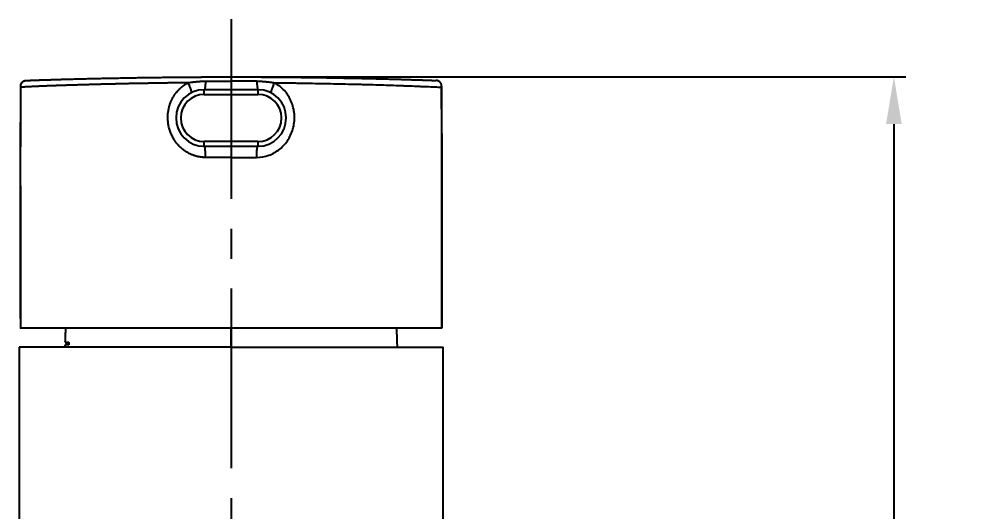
# Model space of a CAD drawing. Extents: x 10319 to 11160, y -16029 to -15435.
# Drawn here: x 10742.3 to 10844.6, y -15656.8 to -15604.5 of the extents above; entities that cross this region are included whole.
import ezdxf

# ---------------------------------------------------------------- set-up
doc = ezdxf.new("R2010")
doc.units = 0
doc.header["$MEASUREMENT"] = 0
doc.linetypes.add('CENTER2', pattern=[28.575, 19.05, -3.175, 3.175, -3.175])
doc.layers.get('0').update_dxf_attribs({"linetype": 'CONTINUOUS'})
doc.layers.get('Defpoints').update_dxf_attribs({"linetype": 'CONTINUOUS'})
doc.layers.add('CENTER', color=1, linetype='CENTER2')
doc.layers.add('DIM_', color=3, linetype='CONTINUOUS', lineweight=9)
doc.styles.get("Standard").update_dxf_attribs({"font": 'Gulim.ttf'})
doc.dimstyles.new('사본(2) STANDARD', dxfattribs={"dimscale": 0, "dimtxt": 5, "dimasz": 5, "dimexe": 1.25, "dimexo": 0.625, "dimgap": 1.5, "dimtad": 3, "dimtih": 1, "dimtoh": 1, "dimdec": 1, "dimzin": 9, "dimdsep": 46, "dimtxsty": 'Standard', "dimcen": 2.5, "dimclrd": 3, "dimclre": 3, "dimclrt": 4, "dimadec": 0, "dimazin": 0, "dimtfac": 1, "dimtdec": 1, "dimtmove": 0, "dimatfit": 3, "dimfxl": 1.25, "dimtfill": 1, "dimtolj": 1, "dimtzin": 0, "dimarcsym": 0})

# ---------------------------------------------------------------- blocks, each defined once
blk = doc.blocks.new('*D115')
at = {"layer": 'Defpoints', "color": 0, "transparency": 16777216}
for p in [(10764.83, -15610.64), (10835.21, -15610.64), (10790.83, -15777.29)]:
    blk.add_point(p, dxfattribs=at)
at = {"layer": 'DIM_', "color": 3, "lineweight": -2, "transparency": 16777216}
for p, q in [((10765.46, -15610.64), (10836.46, -15610.64)), ((10835.21, -15615.64), (10835.21, -15689.89)), ((10835.21, -15772.29), (10835.21, -15698.03)), ((10791.46, -15777.29), (10836.46, -15777.29))]:
    blk.add_line(p, q, dxfattribs=at)
at = {"layer": 'DIM_', "color": 3, "transparency": 16777216}
for points in [[(10834.37, -15615.64), (10836.04, -15615.64), (10835.21, -15610.64)], [(10834.37, -15772.29), (10836.04, -15772.29), (10835.21, -15777.29)]]:
    blk.add_solid(points, dxfattribs=at)
at = {"layer": 'DIM_', "color": 4, "transparency": 16777216, "insert": (10835.21, -15693.96), "char_height": 5, "attachment_point": 5, "bg_fill": 3, "box_fill_scale": 1.25, "bg_fill_color": 256, "bg_fill_true_color": 13158600, "bg_fill_transparency": 0}
blk.add_mtext('\\A1;166.7', dxfattribs=at)

msp = doc.modelspace()

# ---------------------------------------------------------------- linework, layer by layer
at = {"extrusion": (-1, -2.22045e-16, 6.12323e-17)}
for p, q in [((10743.06, -15611.01), (10743.06, -15611.01)), ((10761.98, -15612.49), (10761.98, -15611.99)), ((10761.98, -15617.99), (10761.98, -15617.49)), ((10742.33, -15639.29), (10742.33, -15768.75))]:
    msp.add_line(p, q, dxfattribs=at)
for centre, radius, start, end in [((10761.98, -15614.99), 3, 90, 180), ((10761.98, -15614.99), 2.5, 90, 180), ((10761.98, -15614.99), 3, 180, 270), ((10761.98, -15614.99), 2.5, 180, 270), ((10775.54, -15639.39), 28.36, 175.7274, 178.8354), ((10775.54, -15639.39), 28.36, 179.4001, 180)]:
    msp.add_arc(centre, radius, start, end)
msp.add_ellipse((10775.29, -15639.39), major_axis=(0, -28.36), ratio=0.977268, start_param=4.690659, end_param=4.700358)
for points, knots in [([(10742.48, -15611.61), (10742.48, -15611.61), (10742.48, -15611.6), (10742.48, -15611.59), (10742.48, -15611.57), (10742.48, -15611.56), (10742.48, -15611.55), (10742.49, -15611.54), (10742.49, -15611.52), (10742.49, -15611.51), (10742.49, -15611.5), (10742.49, -15611.49), (10742.5, -15611.48), (10742.5, -15611.46), (10742.5, -15611.45), (10742.51, -15611.44), (10742.51, -15611.43), (10742.51, -15611.41), (10742.52, -15611.4), (10742.52, -15611.39), (10742.53, -15611.38), (10742.53, -15611.36), (10742.54, -15611.35), (10742.55, -15611.34), (10742.55, -15611.33), (10742.56, -15611.32), (10742.56, -15611.31), (10742.57, -15611.29), (10742.58, -15611.28), (10742.59, -15611.27), (10742.59, -15611.26), (10742.6, -15611.25), (10742.61, -15611.24), (10742.62, -15611.23), (10742.63, -15611.22), (10742.64, -15611.21), (10742.65, -15611.2), (10742.66, -15611.19), (10742.67, -15611.18), (10742.68, -15611.17), (10742.69, -15611.16), (10742.7, -15611.15), (10742.72, -15611.13), (10742.73, -15611.12), (10742.75, -15611.11), (10742.76, -15611.1), (10742.78, -15611.09), (10742.8, -15611.08), (10742.82, -15611.07), (10742.83, -15611.06), (10742.85, -15611.05), (10742.88, -15611.05), (10742.9, -15611.04), (10742.92, -15611.03), (10742.94, -15611.03), (10742.96, -15611.02), (10742.99, -15611.02), (10743.01, -15611.01), (10743.04, -15611.01), (10743.05, -15611.01), (10743.06, -15611.01)], [0, 0, 0, 0, 0.012764, 0.025613, 0.038546, 0.051561, 0.064659, 0.077839, 0.091102, 0.104447, 0.117876, 0.13139, 0.144988, 0.158669, 0.172428, 0.186262, 0.200166, 0.214137, 0.22817, 0.242262, 0.256408, 0.270605, 0.284848, 0.299135, 0.313462, 0.327825, 0.342221, 0.356647, 0.371101, 0.385579, 0.400079, 0.4146, 0.429139, 0.443696, 0.458268, 0.472854, 0.487452, 0.50302, 0.51932, 0.536344, 0.554085, 0.572531, 0.591669, 0.611483, 0.631954, 0.653061, 0.67478, 0.697081, 0.719933, 0.743303, 0.767167, 0.791509, 0.816307, 0.841538, 0.867172, 0.893176, 0.919511, 0.946129, 0.972979, 1, 1, 1, 1]), ([(10742.48, -15611.61), (10742.48, -15611.61), (10742.48, -15611.6), (10742.48, -15611.59), (10742.48, -15611.57), (10742.48, -15611.56), (10742.48, -15611.55), (10742.49, -15611.54), (10742.49, -15611.52), (10742.49, -15611.51), (10742.49, -15611.5), (10742.49, -15611.49), (10742.5, -15611.47), (10742.5, -15611.46), (10742.5, -15611.45), (10742.51, -15611.44), (10742.51, -15611.43), (10742.51, -15611.41), (10742.52, -15611.4), (10742.52, -15611.39), (10742.53, -15611.38), (10742.53, -15611.36), (10742.54, -15611.35), (10742.54, -15611.34), (10742.55, -15611.33), (10742.56, -15611.32), (10742.56, -15611.31), (10742.57, -15611.29), (10742.58, -15611.28), (10742.59, -15611.27), (10742.59, -15611.26), (10742.6, -15611.25), (10742.61, -15611.24), (10742.62, -15611.23), (10742.63, -15611.22), (10742.64, -15611.21), (10742.66, -15611.19), (10742.69, -15611.16), (10742.73, -15611.12), (10742.78, -15611.09), (10742.82, -15611.07), (10742.85, -15611.06), (10742.88, -15611.05), (10742.9, -15611.04), (10742.92, -15611.03), (10742.94, -15611.03), (10742.97, -15611.02), (10742.99, -15611.02), (10743.01, -15611.01), (10743.04, -15611.01), (10743.05, -15611.01), (10743.06, -15611.01)], [0, 0, 0, 0, 0.013002, 0.026054, 0.039157, 0.052311, 0.065518, 0.078777, 0.092088, 0.105453, 0.118872, 0.132344, 0.145872, 0.159454, 0.173092, 0.186785, 0.200535, 0.214342, 0.228206, 0.242127, 0.256106, 0.270143, 0.284239, 0.298395, 0.312609, 0.326883, 0.341218, 0.355613, 0.370069, 0.384586, 0.399165, 0.413806, 0.428509, 0.443274, 0.458103, 0.472994, 0.48795, 0.550223, 0.613074, 0.67652, 0.740579, 0.766472, 0.792376, 0.81829, 0.844216, 0.870152, 0.896099, 0.922058, 0.948027, 0.974008, 1, 1, 1, 1]), ([(10760.23, -15611.26), (10760.2, -15611.26), (10760.15, -15611.26), (10760.07, -15611.26), (10759.99, -15611.26), (10759.9, -15611.26), (10759.82, -15611.26), (10759.74, -15611.26), (10759.66, -15611.27), (10759.58, -15611.27), (10759.5, -15611.27), (10759.41, -15611.27), (10759.33, -15611.27), (10759.25, -15611.27), (10759.16, -15611.27), (10759.08, -15611.27), (10759, -15611.27), (10758.91, -15611.27), (10758.83, -15611.27), (10758.74, -15611.28), (10758.66, -15611.28), (10758.57, -15611.28), (10758.49, -15611.28), (10758.4, -15611.28), (10758.32, -15611.28), (10758.23, -15611.28), (10758.15, -15611.28), (10758.06, -15611.28), (10757.97, -15611.29), (10757.89, -15611.29), (10757.8, -15611.29), (10757.71, -15611.29), (10757.62, -15611.29), (10757.54, -15611.29), (10757.45, -15611.29), (10757.36, -15611.29), (10757.27, -15611.3), (10757.18, -15611.3), (10757.09, -15611.3), (10757.01, -15611.3), (10756.92, -15611.3), (10756.83, -15611.3), (10756.74, -15611.3), (10756.65, -15611.31), (10756.56, -15611.31), (10756.47, -15611.31), (10756.38, -15611.31), (10756.29, -15611.31), (10756.2, -15611.31), (10756.1, -15611.31), (10756.01, -15611.32), (10755.92, -15611.32), (10755.83, -15611.32), (10755.74, -15611.32), (10755.65, -15611.32), (10755.55, -15611.32), (10755.46, -15611.33), (10755.37, -15611.33), (10755.28, -15611.33), (10755.18, -15611.33), (10755.09, -15611.33), (10755, -15611.33), (10754.9, -15611.34), (10754.81, -15611.34), (10754.72, -15611.34), (10754.62, -15611.34), (10754.53, -15611.34), (10754.44, -15611.35), (10754.34, -15611.35), (10754.25, -15611.35), (10754.15, -15611.35), (10754.06, -15611.35), (10753.96, -15611.35), (10753.87, -15611.36), (10753.77, -15611.36), (10753.68, -15611.36), (10753.58, -15611.36), (10753.49, -15611.36), (10753.39, -15611.37), (10753.3, -15611.37), (10753.2, -15611.37), (10753.11, -15611.37), (10753.01, -15611.38), (10752.92, -15611.38), (10752.82, -15611.38), (10752.72, -15611.38), (10752.63, -15611.38), (10752.53, -15611.39), (10752.44, -15611.39), (10752.34, -15611.39), (10752.24, -15611.39), (10752.15, -15611.4), (10752.05, -15611.4), (10751.95, -15611.4), (10751.86, -15611.4), (10751.76, -15611.4), (10751.66, -15611.41), (10751.57, -15611.41), (10751.47, -15611.41), (10751.37, -15611.41), (10751.28, -15611.42), (10751.18, -15611.42), (10751.08, -15611.42), (10750.99, -15611.42), (10750.89, -15611.43), (10750.79, -15611.43), (10750.7, -15611.43), (10750.6, -15611.43), (10750.47, -15611.44), (10750.3, -15611.44), (10750.1, -15611.45), (10749.9, -15611.45), (10749.7, -15611.46), (10749.5, -15611.46), (10749.31, -15611.47), (10749.12, -15611.48), (10748.94, -15611.48), (10748.75, -15611.49), (10748.57, -15611.49), (10748.39, -15611.5), (10748.21, -15611.5), (10748.04, -15611.51), (10747.87, -15611.51), (10747.7, -15611.52), (10747.53, -15611.52), (10747.37, -15611.53), (10747.2, -15611.53), (10747.04, -15611.54), (10746.89, -15611.54), (10746.73, -15611.55), (10746.58, -15611.55), (10746.43, -15611.56), (10746.28, -15611.56), (10746.13, -15611.57), (10745.99, -15611.57), (10745.85, -15611.58), (10745.71, -15611.58), (10745.57, -15611.59), (10745.44, -15611.59), (10745.3, -15611.6), (10745.17, -15611.6), (10745.05, -15611.61), (10744.92, -15611.61), (10744.8, -15611.62), (10744.67, -15611.62), (10744.55, -15611.63), (10744.44, -15611.63), (10744.32, -15611.64), (10744.21, -15611.64), (10744.09, -15611.65), (10743.98, -15611.65), (10743.88, -15611.66), (10743.77, -15611.66), (10743.67, -15611.67), (10743.57, -15611.67), (10743.46, -15611.68), (10743.37, -15611.68), (10743.27, -15611.69), (10743.18, -15611.69), (10743.08, -15611.7), (10742.99, -15611.7), (10742.9, -15611.71), (10742.81, -15611.71), (10742.73, -15611.71), (10742.64, -15611.72), (10742.56, -15611.72), (10742.51, -15611.73), (10742.48, -15611.73)], [0, 0, 0, 0, 0.003672, 0.007358, 0.011058, 0.014773, 0.018502, 0.022246, 0.026004, 0.029777, 0.033564, 0.037366, 0.041181, 0.045012, 0.048857, 0.052716, 0.05659, 0.060478, 0.06438, 0.068297, 0.072229, 0.076174, 0.080135, 0.08411, 0.088099, 0.092103, 0.096121, 0.100153, 0.1042, 0.108262, 0.112338, 0.116428, 0.120533, 0.124653, 0.128786, 0.132935, 0.137097, 0.141275, 0.145466, 0.149673, 0.153893, 0.158128, 0.162378, 0.166642, 0.170921, 0.175214, 0.179521, 0.183843, 0.18818, 0.192531, 0.196896, 0.201276, 0.20567, 0.210079, 0.214503, 0.218941, 0.223393, 0.22786, 0.232342, 0.236837, 0.241348, 0.245873, 0.250412, 0.254966, 0.259535, 0.264118, 0.268715, 0.273328, 0.277954, 0.282595, 0.287251, 0.291921, 0.296606, 0.301305, 0.306019, 0.310748, 0.315491, 0.320248, 0.32502, 0.329807, 0.334608, 0.339424, 0.344255, 0.3491, 0.353959, 0.358834, 0.363723, 0.368626, 0.373544, 0.378477, 0.383425, 0.388387, 0.393363, 0.398355, 0.403361, 0.408382, 0.413417, 0.418468, 0.423533, 0.428612, 0.433707, 0.438816, 0.44394, 0.449079, 0.454232, 0.459401, 0.464584, 0.469781, 0.474994, 0.48607, 0.497076, 0.508011, 0.518875, 0.529669, 0.540392, 0.551045, 0.561626, 0.572137, 0.582578, 0.592947, 0.603246, 0.613474, 0.623631, 0.633717, 0.643732, 0.653677, 0.66355, 0.673352, 0.683083, 0.692743, 0.702332, 0.71185, 0.721296, 0.730672, 0.739976, 0.749209, 0.75837, 0.767461, 0.776479, 0.785427, 0.794303, 0.803108, 0.811842, 0.820504, 0.829095, 0.837614, 0.846062, 0.854438, 0.862743, 0.870977, 0.879138, 0.887229, 0.895248, 0.903195, 0.911071, 0.918875, 0.926608, 0.934269, 0.941859, 0.949377, 0.956824, 0.964199, 0.971502, 0.978734, 0.985894, 0.992983, 1, 1, 1, 1]), ([(10762.12, -15619.18), (10762.11, -15619.18), (10762.09, -15619.18), (10762.06, -15619.18), (10762.03, -15619.18), (10762, -15619.18), (10761.97, -15619.18), (10761.94, -15619.17), (10761.92, -15619.17), (10761.89, -15619.17), (10761.86, -15619.17), (10761.83, -15619.17), (10761.8, -15619.16), (10761.77, -15619.16), (10761.74, -15619.16), (10761.71, -15619.16), (10761.69, -15619.15), (10761.66, -15619.15), (10761.63, -15619.15), (10761.6, -15619.14), (10761.57, -15619.14), (10761.54, -15619.13), (10761.51, -15619.13), (10761.49, -15619.12), (10761.46, -15619.12), (10761.43, -15619.11), (10761.4, -15619.11), (10761.37, -15619.1), (10761.34, -15619.1), (10761.32, -15619.09), (10761.29, -15619.09), (10761.26, -15619.08), (10761.23, -15619.07), (10761.2, -15619.07), (10761.18, -15619.06), (10761.15, -15619.05), (10761.12, -15619.04), (10761.09, -15619.04), (10761.07, -15619.03), (10761.04, -15619.02), (10761.01, -15619.01), (10760.98, -15619), (10760.95, -15618.99), (10760.93, -15618.99), (10760.9, -15618.98), (10760.87, -15618.97), (10760.84, -15618.96), (10760.72, -15618.91), (10760.5, -15618.82), (10760.2, -15618.67), (10759.91, -15618.49), (10759.64, -15618.28), (10759.38, -15618.05), (10759.15, -15617.8), (10758.93, -15617.53), (10758.72, -15617.21), (10758.52, -15616.83), (10758.34, -15616.4), (10758.21, -15615.95), (10758.13, -15615.49), (10758.1, -15615.02), (10758.11, -15614.59), (10758.16, -15614.21), (10758.23, -15613.87), (10758.33, -15613.54), (10758.46, -15613.21), (10758.61, -15612.91), (10758.78, -15612.61), (10758.97, -15612.33), (10759.13, -15612.14), (10759.24, -15612.03), (10759.28, -15611.98), (10759.33, -15611.94), (10759.37, -15611.89), (10759.42, -15611.85), (10759.46, -15611.81), (10759.51, -15611.77), (10759.56, -15611.72), (10759.61, -15611.68), (10759.65, -15611.64), (10759.7, -15611.61), (10759.75, -15611.57), (10759.8, -15611.53), (10759.85, -15611.49), (10759.9, -15611.46), (10759.96, -15611.42), (10760.01, -15611.39), (10760.06, -15611.36), (10760.12, -15611.32), (10760.17, -15611.29), (10760.21, -15611.27), (10760.23, -15611.26)], [0, 0, 0, 0, 0.002658, 0.005314, 0.007968, 0.010619, 0.013269, 0.015916, 0.018562, 0.021206, 0.023848, 0.02649, 0.029129, 0.031768, 0.034406, 0.037042, 0.039678, 0.042314, 0.044949, 0.047583, 0.050218, 0.052852, 0.055486, 0.058121, 0.060756, 0.063391, 0.066027, 0.068664, 0.071301, 0.073939, 0.076579, 0.07922, 0.081862, 0.084506, 0.087151, 0.089798, 0.092447, 0.095098, 0.097751, 0.100407, 0.103065, 0.105725, 0.108388, 0.111054, 0.113723, 0.116395, 0.11907, 0.121749, 0.152939, 0.184005, 0.215157, 0.246605, 0.278292, 0.3098, 0.341343, 0.373138, 0.415702, 0.457931, 0.500353, 0.543038, 0.585266, 0.627561, 0.659344, 0.690857, 0.72231, 0.753911, 0.785189, 0.816248, 0.847291, 0.87852, 0.884373, 0.89021, 0.896033, 0.901844, 0.907642, 0.913431, 0.919211, 0.924983, 0.93075, 0.936512, 0.942271, 0.948028, 0.953785, 0.959543, 0.965303, 0.971068, 0.976838, 0.982614, 0.988399, 0.994194, 1, 1, 1, 1]), ([(10760.23, -15611.26), (10760.24, -15611.26), (10760.27, -15611.25), (10760.31, -15611.24), (10760.36, -15611.24), (10760.4, -15611.23), (10760.44, -15611.22), (10760.49, -15611.21), (10760.53, -15611.21), (10760.57, -15611.2), (10760.62, -15611.19), (10760.66, -15611.19), (10760.71, -15611.18), (10760.75, -15611.18), (10760.8, -15611.17), (10760.84, -15611.16), (10760.89, -15611.16), (10760.94, -15611.15), (10760.98, -15611.15), (10761.03, -15611.14), (10761.08, -15611.14), (10761.12, -15611.14), (10761.17, -15611.13), (10761.22, -15611.13), (10761.26, -15611.12), (10761.31, -15611.12), (10761.36, -15611.12), (10761.41, -15611.11), (10761.46, -15611.11), (10761.5, -15611.11), (10761.55, -15611.1), (10761.6, -15611.1), (10761.65, -15611.1), (10761.7, -15611.1), (10761.75, -15611.1), (10761.8, -15611.1), (10761.85, -15611.09), (10761.9, -15611.09), (10761.95, -15611.09), (10762, -15611.09), (10762.05, -15611.09), (10762.09, -15611.09), (10762.1, -15611.09)], [0, 0, 0, 0, 0.023127, 0.046347, 0.06966, 0.093066, 0.116565, 0.140157, 0.163843, 0.187622, 0.211494, 0.235461, 0.259521, 0.283676, 0.307926, 0.332271, 0.356712, 0.381248, 0.405881, 0.43061, 0.455436, 0.48036, 0.505382, 0.530502, 0.555721, 0.58104, 0.606458, 0.631976, 0.657595, 0.683315, 0.709137, 0.73506, 0.761086, 0.787215, 0.813448, 0.839784, 0.866224, 0.892769, 0.919418, 0.946173, 0.973033, 1, 1, 1, 1]), ([(10760.23, -15611.26), (10760.26, -15611.32), (10760.29, -15611.38), (10760.35, -15611.51), (10760.38, -15611.57), (10760.43, -15611.7), (10760.46, -15611.76), (10760.51, -15611.88), (10760.53, -15611.94), (10760.56, -15612.04), (10760.57, -15612.09), (10760.59, -15612.17), (10760.6, -15612.21), (10760.6, -15612.26), (10760.6, -15612.29), (10760.59, -15612.32), (10760.59, -15612.33), (10760.58, -15612.34)], [0, 0, 0, 0, 0.125, 0.125, 0.25, 0.25, 0.375, 0.375, 0.5, 0.5, 0.625, 0.625, 0.75, 0.75, 0.875, 0.875, 1, 1, 1, 1]), ([(10762.1, -15611.09), (10762.1, -15611.15), (10762.1, -15611.21), (10762.09, -15611.33), (10762.09, -15611.38), (10762.08, -15611.5), (10762.08, -15611.55), (10762.07, -15611.65), (10762.06, -15611.69), (10762.05, -15611.78), (10762.05, -15611.82), (10762.03, -15611.88), (10762.03, -15611.91), (10762.01, -15611.95), (10762.01, -15611.96), (10761.99, -15611.98), (10761.99, -15611.99), (10761.98, -15611.99)], [0, 0, 0, 0, 0.125, 0.125, 0.25, 0.25, 0.375, 0.375, 0.5, 0.5, 0.625, 0.625, 0.75, 0.75, 0.875, 0.875, 1, 1, 1, 1]), ([(10742.46, -15630.11), (10742.46, -15630.04), (10742.46, -15629.9), (10742.46, -15629.69), (10742.46, -15629.49), (10742.46, -15629.28), (10742.46, -15629.08), (10742.46, -15628.87), (10742.46, -15628.67), (10742.46, -15628.46), (10742.46, -15628.26), (10742.46, -15628.05), (10742.46, -15627.85), (10742.46, -15627.65), (10742.46, -15627.45), (10742.46, -15627.24), (10742.46, -15627.04), (10742.46, -15626.84), (10742.46, -15626.64), (10742.46, -15626.44), (10742.46, -15626.23), (10742.46, -15626.03), (10742.46, -15625.83), (10742.46, -15625.63), (10742.46, -15625.43), (10742.46, -15625.23), (10742.46, -15625.04), (10742.46, -15624.84), (10742.46, -15624.64), (10742.46, -15624.44), (10742.46, -15624.24), (10742.46, -15624.04), (10742.46, -15623.85), (10742.46, -15623.65), (10742.46, -15623.45), (10742.46, -15623.26), (10742.46, -15623.06), (10742.46, -15622.87), (10742.46, -15622.67), (10742.46, -15622.48), (10742.46, -15622.28), (10742.47, -15622.09), (10742.47, -15621.89), (10742.47, -15621.7), (10742.47, -15621.51), (10742.47, -15621.31), (10742.47, -15621.12), (10742.47, -15620.93), (10742.47, -15620.74), (10742.47, -15620.55), (10742.47, -15620.36), (10742.47, -15620.16), (10742.47, -15619.97), (10742.47, -15619.78), (10742.47, -15619.59), (10742.47, -15619.4), (10742.47, -15619.21), (10742.47, -15619.03), (10742.47, -15618.84), (10742.47, -15618.65), (10742.47, -15618.46), (10742.47, -15618.27), (10742.47, -15618.09), (10742.47, -15617.9), (10742.47, -15617.71), (10742.47, -15617.53), (10742.47, -15617.34), (10742.47, -15617.15), (10742.47, -15616.97), (10742.47, -15616.78), (10742.47, -15616.6), (10742.47, -15616.41), (10742.47, -15616.23), (10742.47, -15616.05), (10742.47, -15615.86), (10742.47, -15615.68), (10742.48, -15615.5), (10742.48, -15615.31), (10742.48, -15615.13), (10742.48, -15614.95), (10742.48, -15614.77), (10742.48, -15614.59), (10742.48, -15614.41), (10742.48, -15614.23), (10742.48, -15614.05), (10742.48, -15613.87), (10742.48, -15613.69), (10742.48, -15613.51), (10742.48, -15613.33), (10742.48, -15613.15), (10742.48, -15612.97), (10742.48, -15612.79), (10742.48, -15612.62), (10742.48, -15612.44), (10742.48, -15612.26), (10742.48, -15612.09), (10742.48, -15611.91), (10742.48, -15611.79), (10742.48, -15611.73)], [0, 0, 0, 0, 0.01106, 0.022107, 0.033141, 0.044161, 0.055168, 0.066161, 0.077142, 0.088108, 0.099062, 0.110002, 0.120929, 0.131842, 0.142743, 0.153629, 0.164502, 0.175362, 0.186209, 0.197042, 0.207861, 0.218667, 0.22946, 0.240239, 0.251005, 0.261757, 0.272496, 0.283222, 0.293933, 0.304632, 0.315316, 0.325988, 0.336645, 0.34729, 0.35792, 0.368537, 0.379141, 0.389731, 0.400307, 0.41087, 0.421419, 0.431955, 0.442477, 0.452985, 0.46348, 0.473961, 0.484429, 0.494882, 0.505322, 0.515749, 0.526162, 0.536561, 0.546946, 0.557318, 0.567676, 0.578021, 0.588351, 0.598668, 0.608971, 0.619261, 0.629536, 0.639798, 0.650046, 0.660281, 0.670501, 0.680708, 0.690901, 0.70108, 0.711246, 0.721397, 0.731535, 0.741659, 0.751769, 0.761865, 0.771948, 0.782016, 0.792071, 0.802111, 0.812138, 0.822151, 0.83215, 0.842135, 0.852107, 0.862064, 0.872007, 0.881937, 0.891852, 0.901754, 0.911641, 0.921515, 0.931375, 0.94122, 0.951052, 0.96087, 0.970673, 0.980463, 0.990238, 1, 1, 1, 1]), ([(10742.47, -15622.2), (10742.47, -15621.32), (10742.47, -15620.44), (10742.48, -15618.69), (10742.48, -15617.81), (10742.48, -15615.19), (10742.48, -15613.46), (10742.48, -15611.73)], [0, 0, 0, 0, 0.25, 0.25, 0.5, 0.5, 1, 1, 1, 1]), ([(10742.48, -15611.61), (10742.48, -15611.63), (10742.48, -15611.65), (10742.48, -15611.69), (10742.48, -15611.71), (10742.48, -15611.73)], [0, 0, 0, 0, 0.5, 0.5, 1, 1, 1, 1]), ([(10762.12, -15619.18), (10762.12, -15619.04), (10762.12, -15618.89), (10762.1, -15618.59), (10762.09, -15618.45), (10762.07, -15618.28), (10762.06, -15618.23), (10762.05, -15618.14), (10762.02, -15618.03), (10762, -15617.99), (10761.98, -15617.99)], [0, 0, 0, 0, 0.25, 0.25, 0.5, 0.5, 0.625, 0.625, 0.75, 1, 1, 1, 1]), ([(10742.47, -15622.2), (10742.47, -15622.26), (10742.47, -15622.38), (10742.47, -15622.57), (10742.47, -15622.76), (10742.47, -15622.96), (10742.47, -15623.17), (10742.47, -15623.38), (10742.47, -15623.6), (10742.47, -15623.83), (10742.47, -15624.07), (10742.47, -15624.31), (10742.47, -15624.56), (10742.47, -15624.81), (10742.47, -15625.07), (10742.47, -15625.34), (10742.47, -15625.62), (10742.47, -15625.9), (10742.47, -15626.19), (10742.47, -15626.49), (10742.47, -15626.95), (10742.47, -15627.53), (10742.47, -15628.19), (10742.47, -15628.73), (10742.47, -15629.48), (10742.47, -15630.44), (10742.47, -15631.26), (10742.47, -15631.64)], [0, 0, 0, 0, 0.019153, 0.039028, 0.059626, 0.080947, 0.10299, 0.125757, 0.149246, 0.173458, 0.198392, 0.224049, 0.25043, 0.277532, 0.305358, 0.333906, 0.363177, 0.393171, 0.423887, 0.455326, 0.487488, 0.570544, 0.640418, 0.697109, 0.740618, 0.879871, 1, 1, 1, 1]), ([(10742.45, -15634.58), (10742.45, -15634.41), (10742.45, -15634.05), (10742.45, -15633.52), (10742.45, -15632.97), (10742.45, -15632.42), (10742.46, -15631.85), (10742.46, -15631.28), (10742.46, -15630.7), (10742.46, -15630.31), (10742.46, -15630.11)], [0, 0, 0, 0, 0.117598, 0.237295, 0.359099, 0.483017, 0.609058, 0.737229, 0.86754, 1, 1, 1, 1]), ([(10742.47, -15631.64), (10742.47, -15631.73), (10742.47, -15631.91), (10742.47, -15632.18), (10742.47, -15632.45), (10742.47, -15632.73), (10742.47, -15633.01), (10742.47, -15633.29), (10742.47, -15633.58), (10742.47, -15633.86), (10742.47, -15634.13), (10742.47, -15634.4), (10742.46, -15634.65), (10742.46, -15634.82), (10742.46, -15634.9)], [0, 0, 0, 0, 0.081189, 0.16369, 0.247504, 0.33263, 0.41907, 0.506823, 0.59485, 0.680544, 0.763905, 0.844934, 0.923632, 1, 1, 1, 1]), ([(10742.47, -15635.06), (10742.47, -15635.15), (10742.46, -15635.31), (10742.46, -15635.54), (10742.46, -15635.74), (10742.46, -15635.93), (10742.46, -15636.09), (10742.46, -15636.23), (10742.46, -15636.33), (10742.46, -15636.42), (10742.46, -15636.5), (10742.46, -15636.58), (10742.46, -15636.65), (10742.46, -15636.73), (10742.46, -15636.8), (10742.46, -15636.86), (10742.46, -15636.93), (10742.47, -15636.99), (10742.47, -15637.04), (10742.47, -15637.1), (10742.47, -15637.15), (10742.47, -15637.2), (10742.47, -15637.24), (10742.47, -15637.27), (10742.47, -15637.28)], [0, 0, 0, 0, 0.112972, 0.216268, 0.309888, 0.393831, 0.468099, 0.532691, 0.572835, 0.611519, 0.648744, 0.684511, 0.718818, 0.751667, 0.783057, 0.812989, 0.841463, 0.86848, 0.894039, 0.918142, 0.940789, 0.96198, 0.981717, 1, 1, 1, 1]), ([(10742.48, -15637.29), (10742.48, -15637.29), (10742.47, -15637.29), (10742.47, -15637.29), (10742.47, -15637.29), (10742.47, -15637.29)], [0, 0, 0, 0, 0.925252, 0.925252, 1, 1, 1, 1]), ([(10747.58, -15639.05), (10747.45, -15639.05), (10747.35, -15639.06), (10747.22, -15639.07), (10747.18, -15639.08), (10747.18, -15639.09)], [0, 0, 0, 0, 0.500818, 0.500818, 1, 1, 1, 1]), ([(10747.19, -15638.81), (10747.19, -15638.81), (10747.22, -15638.8), (10747.35, -15638.78), (10747.45, -15638.78), (10747.59, -15638.77)], [0, 0, 0, 0, 0.479364, 0.479364, 1, 1, 1, 1])]:
    msp.add_open_spline(points, degree=3, knots=knots)
for points, degree in [([(10742.48, -15611.61), (10742.48, -15611.61), (10742.48, -15611.61), (10742.48, -15611.61)], 3), ([(10742.48, -15611.73), (10742.48, -15611.71), (10742.48, -15611.67), (10742.48, -15611.63), (10742.48, -15611.61)], 3), ([(10742.45, -15636.27), (10742.45, -15635.71), (10742.45, -15635.15), (10742.45, -15634.58)], 3), ([(10742.46, -15634.9), (10742.46, -15634.96), (10742.46, -15635.01), (10742.46, -15635.06)], 3), ([(10742.47, -15635.06), (10742.47, -15635.8), (10742.47, -15636.54), (10742.48, -15637.29)], 3), ([(10742.45, -15636.27), (10742.45, -15636.61), (10742.45, -15636.95), (10742.45, -15637.29)], 3), ([(10742.45, -15637.29), (10742.46, -15637.29), (10742.46, -15637.29), (10742.46, -15637.29)], 3), ([(10747.44, -15638.96), (10747.24, -15639.07)], 1), ([(10747.26, -15638.85), (10747.45, -15638.96)], 1), ([(10747.44, -15638.96), (10747.41, -15638.95), (10747.43, -15638.94), (10747.49, -15638.93)], 3)]:
    msp.add_open_spline(points, degree=degree)
at = {"layer": 'CENTER'}
msp.add_line((10764.83, -15604.52), (10764.83, -15957.83), dxfattribs=at)

# ---------------------------------------------------------------- next in the draw order: dimensions: what is measured, and where the dimension line sits
at = {"layer": 'DIM_'}
dim = msp.add_linear_dim(base=(10835.20677932, -15610.63678762), p1=(10790.83109895, -15777.28678762), p2=(10764.83109895, -15610.63678762), angle=90, dimstyle='사본(2) STANDARD', override={"dimscale": 1, "dimtxt": 5, "dimasz": 5, "dimgap": 1.5, "dimtad": 0}, dxfattribs=at)
dim.commit()
dim.dimension.update_dxf_attribs({"geometry": '*D115', "text_midpoint": (10835.20677932, -15693.96178762)})

# ---------------------------------------------------------------- next in the draw order: linework, layer by layer
at = {"extrusion": (-1, -2.22045e-16, 6.12323e-17)}
for p, q in [((10786.6, -15611.01), (10786.6, -15611.01)), ((10767.68, -15611.99), (10761.98, -15611.99)), ((10767.68, -15611.99), (10767.68, -15612.49)), ((10761.98, -15612.49), (10767.68, -15612.49)), ((10767.68, -15617.49), (10761.98, -15617.49)), ((10767.68, -15617.49), (10767.68, -15617.99)), ((10761.98, -15617.99), (10767.68, -15617.99)), ((10764.83, -15639.39), (10764.83, -15637.27)), ((10764.83, -15639.29), (10742.33, -15639.29)), ((10764.83, -15639.29), (10787.33, -15639.29)), ((10787.33, -15768.75), (10787.33, -15639.29))]:
    msp.add_line(p, q, dxfattribs=at)
for centre, radius, start, end in [((10767.68, -15614.99), 3, 0, 90), ((10767.68, -15614.99), 2.5, 0, 90), ((10767.68, -15614.99), 2.5, 270, 0), ((10767.68, -15614.99), 3, 270, 0), ((10754.12, -15639.39), 28.36, 0, 4.2714)]:
    msp.add_arc(centre, radius, start, end)
for points, knots in [([(10743.06, -15611.01), (10743.07, -15611.01), (10743.1, -15611.01), (10743.14, -15611.01), (10743.18, -15611.01), (10743.22, -15611.01), (10743.27, -15611), (10743.31, -15611), (10743.35, -15611), (10743.39, -15611), (10743.43, -15611), (10743.48, -15611), (10743.52, -15611), (10743.56, -15610.99), (10743.6, -15610.99), (10743.65, -15610.99), (10743.69, -15610.99), (10743.73, -15610.99), (10743.78, -15610.99), (10743.82, -15610.99), (10743.86, -15610.98), (10743.91, -15610.98), (10743.95, -15610.98), (10744, -15610.98), (10744.04, -15610.98), (10744.08, -15610.98), (10744.13, -15610.98), (10744.17, -15610.97), (10744.22, -15610.97), (10744.27, -15610.97), (10744.31, -15610.97), (10744.36, -15610.97), (10744.4, -15610.97), (10744.45, -15610.97), (10744.49, -15610.96), (10744.54, -15610.96), (10744.59, -15610.96), (10744.63, -15610.96), (10744.68, -15610.96), (10744.73, -15610.96), (10744.77, -15610.95), (10744.82, -15610.95), (10744.87, -15610.95), (10744.92, -15610.95), (10744.97, -15610.95), (10745.01, -15610.95), (10745.06, -15610.95), (10745.11, -15610.94), (10745.16, -15610.94), (10745.21, -15610.94), (10745.26, -15610.94), (10745.31, -15610.94), (10745.35, -15610.94), (10745.4, -15610.93), (10745.45, -15610.93), (10745.5, -15610.93), (10745.55, -15610.93), (10745.6, -15610.93), (10745.65, -15610.93), (10745.7, -15610.93), (10745.75, -15610.92), (10745.81, -15610.92), (10745.86, -15610.92), (10745.91, -15610.92), (10745.96, -15610.92), (10746.01, -15610.92), (10746.06, -15610.92), (10746.11, -15610.91), (10746.17, -15610.91), (10746.22, -15610.91), (10746.27, -15610.91), (10746.32, -15610.91), (10746.38, -15610.91), (10746.43, -15610.9), (10746.48, -15610.9), (10746.53, -15610.9), (10746.59, -15610.9), (10746.64, -15610.9), (10746.7, -15610.9), (10746.75, -15610.9), (10746.8, -15610.89), (10746.86, -15610.89), (10746.91, -15610.89), (10746.97, -15610.89), (10747.02, -15610.89), (10747.08, -15610.89), (10747.31, -15610.88), (10747.72, -15610.87), (10748.33, -15610.85), (10748.96, -15610.84), (10749.61, -15610.82), (10750.27, -15610.8), (10750.95, -15610.79), (10751.64, -15610.77), (10752.35, -15610.76), (10753.06, -15610.75), (10753.8, -15610.73), (10754.54, -15610.72), (10755.29, -15610.71), (10756.05, -15610.7), (10756.81, -15610.69), (10757.59, -15610.68), (10758.17, -15610.67), (10758.53, -15610.67), (10758.69, -15610.67), (10758.85, -15610.67), (10759.01, -15610.66), (10759.17, -15610.66), (10759.32, -15610.66), (10759.48, -15610.66), (10759.64, -15610.66), (10759.8, -15610.66), (10759.96, -15610.66), (10760.12, -15610.65), (10760.28, -15610.65), (10760.44, -15610.65), (10760.6, -15610.65), (10760.76, -15610.65), (10760.92, -15610.65), (10761.08, -15610.65), (10761.24, -15610.65), (10761.4, -15610.65), (10761.56, -15610.65), (10761.73, -15610.64), (10761.89, -15610.64), (10762.05, -15610.64), (10762.21, -15610.64), (10762.37, -15610.64), (10762.54, -15610.64), (10762.7, -15610.64), (10762.86, -15610.64), (10763.03, -15610.64), (10763.19, -15610.64), (10763.35, -15610.64), (10763.52, -15610.64), (10763.68, -15610.64), (10763.84, -15610.64), (10764.01, -15610.64), (10764.17, -15610.64), (10764.34, -15610.64), (10764.5, -15610.64), (10764.67, -15610.64), (10764.78, -15610.64), (10764.83, -15610.64)], [0, 0, 0, 0, 0.002964, 0.005926, 0.008887, 0.011846, 0.014804, 0.017761, 0.020716, 0.02367, 0.026623, 0.029574, 0.032524, 0.035473, 0.038421, 0.041367, 0.044313, 0.047257, 0.0502, 0.053142, 0.056083, 0.059023, 0.061963, 0.064901, 0.067838, 0.070774, 0.073709, 0.076644, 0.079578, 0.08251, 0.085442, 0.088374, 0.091304, 0.094234, 0.097163, 0.100092, 0.10302, 0.105947, 0.108874, 0.1118, 0.114726, 0.117651, 0.120575, 0.1235, 0.126424, 0.129347, 0.13227, 0.135193, 0.138115, 0.141037, 0.143959, 0.146881, 0.149802, 0.152723, 0.155645, 0.158566, 0.161486, 0.164407, 0.167328, 0.170249, 0.173169, 0.17609, 0.179011, 0.181932, 0.184853, 0.187774, 0.190695, 0.193617, 0.196538, 0.19946, 0.202382, 0.205305, 0.208228, 0.211151, 0.214074, 0.216998, 0.219922, 0.222847, 0.225772, 0.228698, 0.231624, 0.234551, 0.237479, 0.240407, 0.243335, 0.246265, 0.249195, 0.280337, 0.311452, 0.34257, 0.373723, 0.404959, 0.436212, 0.467513, 0.498895, 0.530271, 0.561594, 0.592894, 0.624203, 0.655437, 0.686651, 0.717876, 0.749145, 0.755401, 0.761654, 0.767906, 0.774156, 0.780403, 0.78665, 0.792895, 0.79914, 0.805384, 0.811627, 0.817871, 0.824114, 0.830358, 0.836603, 0.842848, 0.849095, 0.855343, 0.861592, 0.867844, 0.874097, 0.880353, 0.886612, 0.892873, 0.899138, 0.905406, 0.911678, 0.917953, 0.924233, 0.930517, 0.936805, 0.943099, 0.949398, 0.955702, 0.962011, 0.968327, 0.974648, 0.980976, 0.98731, 0.993652, 1, 1, 1, 1]), ([(10764.83, -15610.64), (10764.86, -15610.64), (10764.91, -15610.64), (10764.99, -15610.64), (10765.06, -15610.64), (10765.14, -15610.64), (10765.22, -15610.64), (10765.3, -15610.64), (10765.37, -15610.64), (10765.45, -15610.64), (10765.53, -15610.64), (10765.61, -15610.64), (10765.68, -15610.64), (10765.76, -15610.64), (10765.84, -15610.64), (10765.92, -15610.64), (10765.99, -15610.64), (10766.07, -15610.64), (10766.15, -15610.64), (10766.22, -15610.64), (10766.3, -15610.64), (10766.38, -15610.64), (10766.45, -15610.64), (10766.53, -15610.64), (10766.61, -15610.64), (10766.68, -15610.64), (10766.76, -15610.64), (10766.84, -15610.64), (10766.91, -15610.64), (10766.99, -15610.64), (10767.07, -15610.64), (10767.14, -15610.64), (10767.22, -15610.64), (10767.3, -15610.64), (10767.37, -15610.64), (10767.45, -15610.64), (10767.53, -15610.64), (10767.6, -15610.64), (10767.68, -15610.64), (10767.75, -15610.64), (10767.83, -15610.64), (10767.91, -15610.64), (10767.98, -15610.64), (10768.06, -15610.65), (10768.14, -15610.65), (10768.21, -15610.65), (10768.29, -15610.65), (10768.36, -15610.65), (10768.44, -15610.65), (10768.51, -15610.65), (10768.59, -15610.65), (10768.67, -15610.65), (10768.74, -15610.65), (10768.82, -15610.65), (10768.89, -15610.65), (10768.97, -15610.65), (10769.04, -15610.65), (10769.12, -15610.65), (10769.19, -15610.65), (10769.27, -15610.65), (10769.34, -15610.65), (10769.42, -15610.65), (10769.49, -15610.65), (10769.57, -15610.65), (10769.65, -15610.66), (10769.72, -15610.66), (10769.8, -15610.66), (10769.87, -15610.66), (10769.95, -15610.66), (10770.02, -15610.66), (10770.09, -15610.66), (10770.17, -15610.66), (10770.24, -15610.66), (10770.32, -15610.66), (10770.39, -15610.66), (10770.47, -15610.66), (10770.54, -15610.66), (10770.62, -15610.66), (10770.69, -15610.66), (10770.77, -15610.66), (10770.84, -15610.67), (10770.92, -15610.67), (10770.99, -15610.67), (10771.06, -15610.67), (10771.14, -15610.67), (10771.21, -15610.67), (10771.52, -15610.67), (10772.07, -15610.68), (10772.85, -15610.69), (10773.62, -15610.7), (10774.38, -15610.71), (10775.13, -15610.72), (10775.87, -15610.73), (10776.6, -15610.75), (10777.32, -15610.76), (10778.02, -15610.77), (10778.72, -15610.79), (10779.39, -15610.8), (10780.05, -15610.82), (10780.7, -15610.84), (10781.33, -15610.85), (10781.94, -15610.87), (10782.38, -15610.88), (10782.65, -15610.89), (10782.76, -15610.89), (10782.88, -15610.89), (10782.99, -15610.9), (10783.11, -15610.9), (10783.22, -15610.9), (10783.33, -15610.91), (10783.44, -15610.91), (10783.55, -15610.91), (10783.66, -15610.92), (10783.77, -15610.92), (10783.88, -15610.92), (10783.99, -15610.93), (10784.1, -15610.93), (10784.2, -15610.93), (10784.31, -15610.94), (10784.41, -15610.94), (10784.52, -15610.94), (10784.62, -15610.95), (10784.72, -15610.95), (10784.82, -15610.95), (10784.92, -15610.96), (10785.02, -15610.96), (10785.12, -15610.96), (10785.22, -15610.97), (10785.32, -15610.97), (10785.41, -15610.97), (10785.51, -15610.97), (10785.61, -15610.98), (10785.7, -15610.98), (10785.79, -15610.98), (10785.89, -15610.99), (10785.98, -15610.99), (10786.07, -15610.99), (10786.16, -15611), (10786.25, -15611), (10786.34, -15611), (10786.43, -15611.01), (10786.52, -15611.01), (10786.57, -15611.01), (10786.6, -15611.01)], [0, 0, 0, 0, 0.002988, 0.005974, 0.008959, 0.011943, 0.014925, 0.017905, 0.020884, 0.023861, 0.026837, 0.029812, 0.032785, 0.035757, 0.038728, 0.041697, 0.044666, 0.047633, 0.050598, 0.053563, 0.056526, 0.059488, 0.06245, 0.06541, 0.068369, 0.071327, 0.074284, 0.07724, 0.080195, 0.083149, 0.086102, 0.089054, 0.092006, 0.094957, 0.097907, 0.100856, 0.103804, 0.106752, 0.109699, 0.112645, 0.115591, 0.118536, 0.12148, 0.124424, 0.127368, 0.130311, 0.133253, 0.136195, 0.139137, 0.142078, 0.145019, 0.147959, 0.150899, 0.153839, 0.156778, 0.159718, 0.162657, 0.165595, 0.168534, 0.171473, 0.174411, 0.177349, 0.180288, 0.183226, 0.186164, 0.189102, 0.192041, 0.194979, 0.197917, 0.200856, 0.203795, 0.206734, 0.209673, 0.212612, 0.215552, 0.218491, 0.221432, 0.224372, 0.227313, 0.230254, 0.233196, 0.236138, 0.23908, 0.242023, 0.244967, 0.247911, 0.250855, 0.282114, 0.313336, 0.344554, 0.375797, 0.407096, 0.438393, 0.469719, 0.501106, 0.532477, 0.563774, 0.595031, 0.626277, 0.657419, 0.688533, 0.719652, 0.750806, 0.75703, 0.763252, 0.769471, 0.775688, 0.781902, 0.788115, 0.794326, 0.800535, 0.806744, 0.812951, 0.819158, 0.825364, 0.83157, 0.837777, 0.843983, 0.850191, 0.856399, 0.862608, 0.868819, 0.875031, 0.881245, 0.887461, 0.89368, 0.899901, 0.906125, 0.912352, 0.918583, 0.924817, 0.931055, 0.937297, 0.943544, 0.949795, 0.956051, 0.962312, 0.968579, 0.974851, 0.981129, 0.987413, 0.993703, 1, 1, 1, 1]), ([(10764.83, -15610.64), (10764.83, -15610.64), (10764.83, -15610.66), (10764.83, -15610.8), (10764.83, -15610.97), (10764.83, -15611.06), (10764.83, -15611.09)], [0, 0, 0, 0, 0.302913, 0.605825, 0.908738, 1, 1, 1, 1]), ([(10767.54, -15619.18), (10767.99, -15619.18), (10768.43, -15619.1), (10769.05, -15618.87), (10769.25, -15618.78), (10769.64, -15618.56), (10770.01, -15618.3), (10770.5, -15617.83), (10770.91, -15617.28), (10771.23, -15616.66), (10771.45, -15616), (10771.56, -15615.3), (10771.56, -15614.59), (10771.45, -15613.9), (10771.23, -15613.24), (10770.91, -15612.62), (10770.36, -15611.9), (10769.83, -15611.48), (10769.44, -15611.26)], [0, 0, 0, 0, 0.125, 0.125, 0.1875, 0.1875, 0.25, 0.3125, 0.375, 0.4375, 0.5, 0.5625, 0.625, 0.6875, 0.75, 0.8125, 0.875, 1, 1, 1, 1]), ([(10767.56, -15611.09), (10767.58, -15611.09), (10767.61, -15611.09), (10767.66, -15611.09), (10767.71, -15611.09), (10767.76, -15611.09), (10767.81, -15611.09), (10767.86, -15611.1), (10767.91, -15611.1), (10767.96, -15611.1), (10768.01, -15611.1), (10768.06, -15611.1), (10768.11, -15611.1), (10768.16, -15611.11), (10768.21, -15611.11), (10768.25, -15611.11), (10768.3, -15611.12), (10768.35, -15611.12), (10768.4, -15611.12), (10768.45, -15611.13), (10768.49, -15611.13), (10768.54, -15611.14), (10768.59, -15611.14), (10768.63, -15611.14), (10768.68, -15611.15), (10768.73, -15611.15), (10768.77, -15611.16), (10768.82, -15611.16), (10768.86, -15611.17), (10768.91, -15611.18), (10768.95, -15611.18), (10769, -15611.19), (10769.04, -15611.19), (10769.09, -15611.2), (10769.13, -15611.21), (10769.18, -15611.21), (10769.22, -15611.22), (10769.26, -15611.23), (10769.31, -15611.24), (10769.35, -15611.24), (10769.39, -15611.25), (10769.42, -15611.26), (10769.44, -15611.26)], [0, 0, 0, 0, 0.026967, 0.053828, 0.080583, 0.107233, 0.133777, 0.160218, 0.186554, 0.212787, 0.238916, 0.264942, 0.290866, 0.316688, 0.342408, 0.368027, 0.393545, 0.418963, 0.444282, 0.469501, 0.494621, 0.519643, 0.544567, 0.569393, 0.594122, 0.618755, 0.643291, 0.667732, 0.692077, 0.716326, 0.740481, 0.764542, 0.788508, 0.812381, 0.836159, 0.859844, 0.883436, 0.906935, 0.930341, 0.953653, 0.976873, 1, 1, 1, 1]), ([(10767.56, -15611.09), (10767.56, -15611.15), (10767.56, -15611.21), (10767.57, -15611.33), (10767.57, -15611.38), (10767.58, -15611.5), (10767.58, -15611.55), (10767.59, -15611.65), (10767.6, -15611.69), (10767.61, -15611.78), (10767.62, -15611.82), (10767.63, -15611.88), (10767.63, -15611.91), (10767.65, -15611.95), (10767.65, -15611.96), (10767.67, -15611.98), (10767.67, -15611.99), (10767.68, -15611.99)], [0, 0, 0, 0, 0.125, 0.125, 0.25, 0.25, 0.375, 0.375, 0.5, 0.5, 0.625, 0.625, 0.75, 0.75, 0.875, 0.875, 1, 1, 1, 1]), ([(10769.44, -15611.26), (10769.37, -15611.38), (10769.31, -15611.51), (10769.2, -15611.76), (10769.15, -15611.89), (10769.1, -15612.04), (10769.09, -15612.09), (10769.07, -15612.17), (10769.05, -15612.28), (10769.07, -15612.33), (10769.08, -15612.34)], [0, 0, 0, 0, 0.25, 0.25, 0.5, 0.5, 0.625, 0.625, 0.75, 1, 1, 1, 1]), ([(10769.44, -15611.26), (10769.89, -15611.26), (10770.57, -15611.27), (10771.25, -15611.28), (10771.69, -15611.28), (10772.81, -15611.3), (10773.89, -15611.32), (10775.17, -15611.34), (10775.59, -15611.35), (10776.43, -15611.37), (10776.85, -15611.38), (10777.66, -15611.4), (10778.07, -15611.41), (10778.66, -15611.42), (10778.86, -15611.43), (10779.25, -15611.44), (10779.44, -15611.44), (10780.01, -15611.46), (10780.38, -15611.47), (10781.11, -15611.49), (10781.47, -15611.51), (10782.17, -15611.53), (10782.51, -15611.54), (10783.01, -15611.56), (10783.18, -15611.56), (10783.5, -15611.58), (10783.67, -15611.58), (10784.14, -15611.6), (10784.46, -15611.61), (10784.91, -15611.63), (10785.06, -15611.64), (10785.35, -15611.65), (10785.49, -15611.65), (10785.91, -15611.67), (10786.18, -15611.68), (10786.69, -15611.7), (10786.94, -15611.71), (10787.18, -15611.73)], [0, 0, 0, 0, 0.0625, 0.09375, 0.09375, 0.125, 0.25, 0.25, 0.3125, 0.3125, 0.375, 0.375, 0.4375, 0.4375, 0.46875, 0.46875, 0.5, 0.5, 0.5625, 0.5625, 0.625, 0.625, 0.6875, 0.6875, 0.71875, 0.71875, 0.75, 0.75, 0.8125, 0.8125, 0.84375, 0.84375, 0.875, 0.875, 0.9375, 0.9375, 1, 1, 1, 1]), ([(10787.18, -15611.61), (10787.18, -15611.61), (10787.18, -15611.6), (10787.18, -15611.59), (10787.18, -15611.57), (10787.18, -15611.56), (10787.18, -15611.55), (10787.18, -15611.54), (10787.18, -15611.52), (10787.17, -15611.51), (10787.17, -15611.5), (10787.17, -15611.49), (10787.17, -15611.47), (10787.16, -15611.46), (10787.16, -15611.45), (10787.16, -15611.44), (10787.15, -15611.43), (10787.15, -15611.41), (10787.14, -15611.4), (10787.14, -15611.39), (10787.13, -15611.38), (10787.13, -15611.36), (10787.12, -15611.35), (10787.12, -15611.34), (10787.11, -15611.33), (10787.11, -15611.32), (10787.1, -15611.31), (10787.09, -15611.29), (10787.08, -15611.28), (10787.08, -15611.27), (10787.07, -15611.26), (10787.06, -15611.25), (10787.05, -15611.24), (10787.04, -15611.23), (10787.04, -15611.22), (10787.03, -15611.21), (10787.01, -15611.19), (10786.98, -15611.16), (10786.93, -15611.12), (10786.88, -15611.09), (10786.84, -15611.07), (10786.81, -15611.06), (10786.79, -15611.05), (10786.76, -15611.04), (10786.74, -15611.03), (10786.72, -15611.03), (10786.7, -15611.02), (10786.67, -15611.02), (10786.65, -15611.01), (10786.63, -15611.01), (10786.61, -15611.01), (10786.6, -15611.01)], [0, 0, 0, 0, 0.012988, 0.026027, 0.039118, 0.05226, 0.065455, 0.078702, 0.092003, 0.105357, 0.118766, 0.132229, 0.145747, 0.159321, 0.172951, 0.186637, 0.20038, 0.21418, 0.228037, 0.241953, 0.255927, 0.26996, 0.284052, 0.298204, 0.312415, 0.326687, 0.34102, 0.355414, 0.369869, 0.384386, 0.398965, 0.413607, 0.428311, 0.443079, 0.45791, 0.472805, 0.487764, 0.549955, 0.612782, 0.676263, 0.740414, 0.766322, 0.792242, 0.818173, 0.844114, 0.870067, 0.896031, 0.922006, 0.947993, 0.973991, 1, 1, 1, 1]), ([(10787.18, -15611.61), (10787.18, -15611.61), (10787.18, -15611.6), (10787.18, -15611.59), (10787.18, -15611.57), (10787.18, -15611.56), (10787.18, -15611.55), (10787.18, -15611.54), (10787.17, -15611.53), (10787.17, -15611.51), (10787.17, -15611.5), (10787.17, -15611.49), (10787.17, -15611.48), (10787.16, -15611.46), (10787.16, -15611.45), (10787.16, -15611.44), (10787.15, -15611.43), (10787.15, -15611.41), (10787.14, -15611.4), (10787.14, -15611.39), (10787.13, -15611.38), (10787.13, -15611.36), (10787.12, -15611.35), (10787.12, -15611.34), (10787.11, -15611.33), (10787.1, -15611.32), (10787.1, -15611.31), (10787.09, -15611.29), (10787.08, -15611.28), (10787.08, -15611.27), (10787.07, -15611.26), (10787.06, -15611.25), (10787.05, -15611.24), (10787.04, -15611.23), (10787.03, -15611.22), (10787.03, -15611.21), (10787.02, -15611.2), (10787.01, -15611.19), (10787, -15611.18), (10786.98, -15611.17), (10786.97, -15611.16), (10786.96, -15611.14), (10786.94, -15611.13), (10786.93, -15611.12), (10786.91, -15611.11), (10786.9, -15611.1), (10786.88, -15611.09), (10786.86, -15611.08), (10786.84, -15611.07), (10786.83, -15611.06), (10786.81, -15611.05), (10786.78, -15611.05), (10786.76, -15611.04), (10786.74, -15611.03), (10786.72, -15611.03), (10786.7, -15611.02), (10786.67, -15611.02), (10786.65, -15611.01), (10786.63, -15611.01), (10786.61, -15611.01), (10786.6, -15611.01)], [0, 0, 0, 0, 0.012772, 0.025629, 0.03857, 0.051593, 0.064699, 0.077886, 0.091156, 0.104507, 0.117941, 0.131459, 0.145061, 0.158746, 0.172509, 0.186348, 0.200257, 0.214233, 0.228272, 0.242369, 0.256521, 0.270724, 0.284974, 0.299267, 0.3136, 0.327969, 0.342371, 0.356803, 0.371262, 0.385745, 0.40025, 0.414775, 0.429318, 0.443878, 0.458452, 0.47304, 0.487639, 0.503597, 0.520249, 0.537587, 0.555603, 0.574286, 0.593623, 0.613597, 0.634191, 0.655382, 0.677147, 0.699457, 0.722282, 0.745588, 0.769356, 0.793569, 0.818206, 0.843246, 0.868659, 0.894414, 0.920472, 0.946791, 0.973319, 1, 1, 1, 1]), ([(10787.18, -15611.61), (10787.18, -15611.63), (10787.18, -15611.65), (10787.18, -15611.69), (10787.18, -15611.71), (10787.18, -15611.73)], [0, 0, 0, 0, 0.5, 0.5, 1, 1, 1, 1]), ([(10787.21, -15630.11), (10787.21, -15630.02), (10787.21, -15629.84), (10787.21, -15629.57), (10787.21, -15629.29), (10787.21, -15629.02), (10787.21, -15628.74), (10787.2, -15628.46), (10787.2, -15628.18), (10787.2, -15627.9), (10787.2, -15627.61), (10787.2, -15627.33), (10787.2, -15627.04), (10787.2, -15626.75), (10787.2, -15626.45), (10787.2, -15626.16), (10787.2, -15625.86), (10787.2, -15625.36), (10787.2, -15624.63), (10787.2, -15623.64), (10787.2, -15622.6), (10787.2, -15621.5), (10787.19, -15620.65), (10787.19, -15620.05), (10787.19, -15619.73), (10787.19, -15619.42), (10787.19, -15619.1), (10787.19, -15618.78), (10787.19, -15618.46), (10787.19, -15618.14), (10787.19, -15617.81), (10787.19, -15617.49), (10787.19, -15617.16), (10787.19, -15616.83), (10787.19, -15616.5), (10787.19, -15616.17), (10787.19, -15615.84), (10787.19, -15615.51), (10787.19, -15615.17), (10787.19, -15614.83), (10787.19, -15614.49), (10787.19, -15614.15), (10787.18, -15613.81), (10787.18, -15613.47), (10787.18, -15613.13), (10787.18, -15612.78), (10787.18, -15612.43), (10787.18, -15612.08), (10787.18, -15611.85), (10787.18, -15611.73)], [0, 0, 0, 0, 0.014424, 0.028955, 0.043594, 0.058341, 0.073195, 0.088159, 0.103231, 0.118413, 0.133705, 0.149107, 0.164619, 0.180242, 0.195977, 0.211824, 0.227784, 0.243856, 0.293519, 0.346524, 0.402886, 0.462621, 0.525749, 0.542815, 0.559972, 0.57722, 0.594561, 0.611993, 0.629518, 0.647136, 0.664847, 0.682651, 0.700549, 0.718541, 0.736628, 0.75481, 0.773087, 0.79146, 0.809929, 0.828495, 0.847157, 0.865917, 0.884775, 0.903731, 0.922786, 0.941939, 0.961193, 0.980546, 1, 1, 1, 1]), ([(10787.18, -15611.73), (10787.18, -15613.46), (10787.18, -15615.19), (10787.19, -15617.81), (10787.19, -15618.69), (10787.19, -15620.44), (10787.19, -15621.32), (10787.19, -15622.2)], [0, 0, 0, 0, 0.5, 0.5, 0.75, 0.75, 1, 1, 1, 1]), ([(10767.54, -15619.18), (10767.54, -15619.11), (10767.54, -15619.04), (10767.55, -15618.89), (10767.55, -15618.81), (10767.56, -15618.67), (10767.56, -15618.59), (10767.57, -15618.46), (10767.58, -15618.39), (10767.59, -15618.28), (10767.6, -15618.23), (10767.61, -15618.14), (10767.62, -15618.1), (10767.64, -15618.04), (10767.65, -15618.02), (10767.66, -15617.99), (10767.67, -15617.99), (10767.68, -15617.99)], [0, 0, 0, 0, 0.125, 0.125, 0.25, 0.25, 0.375, 0.375, 0.5, 0.5, 0.625, 0.625, 0.75, 0.75, 0.875, 0.875, 1, 1, 1, 1]), ([(10787.19, -15622.2), (10787.19, -15622.27), (10787.19, -15622.39), (10787.19, -15622.58), (10787.19, -15622.77), (10787.19, -15622.96), (10787.19, -15623.14), (10787.19, -15623.33), (10787.19, -15623.51), (10787.19, -15623.7), (10787.19, -15623.88), (10787.19, -15624.06), (10787.19, -15624.24), (10787.19, -15624.42), (10787.19, -15624.6), (10787.19, -15624.77), (10787.19, -15624.95), (10787.19, -15625.13), (10787.19, -15625.3), (10787.19, -15625.47), (10787.19, -15625.65), (10787.19, -15625.82), (10787.19, -15625.99), (10787.19, -15626.16), (10787.19, -15626.33), (10787.19, -15626.49), (10787.19, -15626.66), (10787.19, -15627.09), (10787.19, -15627.79), (10787.19, -15628.76), (10787.19, -15629.72), (10787.19, -15630.68), (10787.2, -15631.32), (10787.2, -15631.64)], [0, 0, 0, 0, 0.020289, 0.040466, 0.060532, 0.080487, 0.10033, 0.120063, 0.139686, 0.159198, 0.178601, 0.197893, 0.217076, 0.23615, 0.255114, 0.27397, 0.292716, 0.311354, 0.329884, 0.348306, 0.366619, 0.384825, 0.402923, 0.420914, 0.438798, 0.456574, 0.474244, 0.491806, 0.594173, 0.696139, 0.797743, 0.899018, 1, 1, 1, 1]), ([(10787.21, -15634.58), (10787.21, -15634.47), (10787.21, -15634.24), (10787.21, -15633.88), (10787.21, -15633.53), (10787.21, -15633.17), (10787.21, -15632.8), (10787.21, -15632.43), (10787.21, -15632.06), (10787.21, -15631.68), (10787.21, -15631.29), (10787.21, -15630.9), (10787.21, -15630.51), (10787.21, -15630.24), (10787.21, -15630.11)], [0, 0, 0, 0, 0.077366, 0.155805, 0.23532, 0.315915, 0.397592, 0.480357, 0.564212, 0.649162, 0.735212, 0.822365, 0.910626, 1, 1, 1, 1]), ([(10787.2, -15631.64), (10787.2, -15631.74), (10787.2, -15631.94), (10787.2, -15632.23), (10787.2, -15632.52), (10787.2, -15632.79), (10787.2, -15633.04), (10787.2, -15633.3), (10787.2, -15633.56), (10787.2, -15633.83), (10787.2, -15634.14), (10787.2, -15634.5), (10787.2, -15634.77), (10787.2, -15634.9)], [0, 0, 0, 0, 0.093731, 0.183676, 0.269832, 0.352195, 0.430762, 0.505528, 0.588381, 0.671253, 0.754148, 0.874965, 1, 1, 1, 1]), ([(10787.2, -15635.06), (10787.2, -15635.1), (10787.2, -15635.18), (10787.2, -15635.3), (10787.2, -15635.42), (10787.2, -15635.55), (10787.2, -15635.68), (10787.2, -15635.81), (10787.2, -15635.95), (10787.2, -15636.09), (10787.2, -15636.23), (10787.2, -15636.36), (10787.2, -15636.48), (10787.2, -15636.59), (10787.2, -15636.7), (10787.2, -15636.8), (10787.2, -15636.89), (10787.2, -15636.97), (10787.2, -15637.05), (10787.2, -15637.12), (10787.2, -15637.18), (10787.2, -15637.23), (10787.2, -15637.27), (10787.2, -15637.28)], [0, 0, 0, 0, 0.052124, 0.105868, 0.161231, 0.218215, 0.276818, 0.337041, 0.398884, 0.462347, 0.52743, 0.585531, 0.640228, 0.691521, 0.73941, 0.783895, 0.824977, 0.862656, 0.89693, 0.927802, 0.95527, 0.979336, 1, 1, 1, 1])]:
    msp.add_open_spline(points, degree=3, knots=knots)
for points in [[(10762.1, -15611.09), (10763.01, -15611.09), (10763.93, -15611.09), (10764.83, -15611.09)], [(10767.56, -15611.09), (10766.65, -15611.09), (10765.74, -15611.09), (10764.83, -15611.09)], [(10787.18, -15611.61), (10787.18, -15611.61), (10787.18, -15611.61), (10787.18, -15611.61)], [(10787.18, -15611.73), (10787.18, -15611.71), (10787.18, -15611.67), (10787.18, -15611.63), (10787.18, -15611.61)], [(10761.98, -15617.99), (10762.93, -15617.99), (10763.88, -15617.99), (10764.83, -15617.99)], [(10764.83, -15617.99), (10765.78, -15617.99), (10766.73, -15617.99), (10767.68, -15617.99)], [(10764.83, -15619.18), (10763.93, -15619.18), (10763.02, -15619.18), (10762.12, -15619.18)], [(10764.83, -15619.18), (10765.73, -15619.18), (10766.64, -15619.18), (10767.54, -15619.18)], [(10787.2, -15634.9), (10787.2, -15634.96), (10787.2, -15635.01), (10787.2, -15635.06)], [(10787.22, -15636.27), (10787.22, -15635.71), (10787.21, -15635.15), (10787.21, -15634.58)], [(10787.2, -15635.06), (10787.19, -15635.8), (10787.19, -15636.54), (10787.18, -15637.29)], [(10787.21, -15637.29), (10787.21, -15636.95), (10787.21, -15636.61), (10787.22, -15636.27)], [(10764.83, -15637.29), (10762.1, -15637.29), (10756.65, -15637.29), (10749.53, -15637.29), (10744.42, -15637.29), (10742.8, -15637.29), (10742.48, -15637.29)], [(10787.18, -15637.29), (10786.87, -15637.29), (10785.24, -15637.29), (10780.13, -15637.29), (10773.02, -15637.29), (10767.56, -15637.29), (10764.83, -15637.29)], [(10787.2, -15637.29), (10787.19, -15637.29), (10787.19, -15637.29), (10787.18, -15637.29)], [(10787.2, -15637.29), (10787.2, -15637.29), (10787.2, -15637.29), (10787.21, -15637.29)]]:
    msp.add_open_spline(points, degree=3)
for points, weights in [([(10764.83, -15611.09), (10764.83, -15611.64), (10764.83, -15611.99), (10764.83, -15611.99)], [1.00001310391, 0.860378772217, 0.860375242146, 1.0000025137]), ([(10764.83, -15617.99), (10764.83, -15617.99), (10764.83, -15618.48), (10764.83, -15619.18)], [0.999989447514, 0.806070899523, 0.806068633642, 0.999982649869])]:
    msp.add_rational_spline(points, weights, degree=3)

doc.saveas('drawing.dxf')
